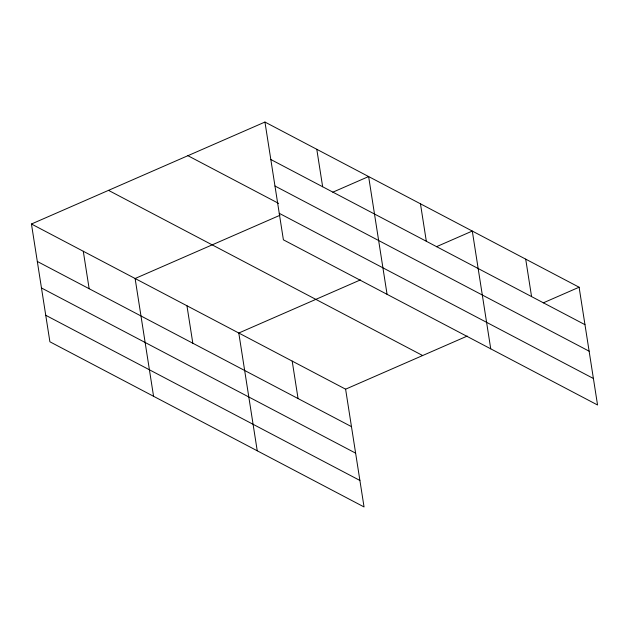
<?xml version="1.0" encoding="UTF-8"?>
<svg xmlns="http://www.w3.org/2000/svg" width="629" height="629" viewBox="0 0 629 629"><rect width="100%" height="100%" fill="white"/><g stroke="black" fill="none" stroke-linecap="round" stroke-linejoin="round"><path stroke-width="0.94" d="M31.45 224.01L345.604 389.178L364.049 506.95L49.895 341.783L31.45 224.01L264.951 122.05L579.105 287.217L597.55 404.99L283.396 239.822L264.951 122.05M279.968 215.267L135.117 278.513L153.562 396.286M332.788 192.207L368.625 176.552L387.071 294.325M360.448 279.897L238.792 333.024L257.237 450.796M436.455 246.71L472.293 231.055L490.738 348.836M345.604 389.178L467.261 336.059M543.267 302.863L579.105 287.217M270.816 159.507L584.97 324.674M274.967 186.011L589.121 351.179M187.898 155.693L278.608 203.387M279.245 213.317L593.399 378.485M108.502 190.359L422.657 355.534M37.315 261.467L351.469 426.643M41.467 287.972L355.621 453.147M45.744 315.278L359.898 480.454M525.702 259.14L531.568 296.597M420.463 203.804L426.328 241.269M316.788 149.301L322.653 186.758M292.194 361.101L298.06 398.558M186.955 305.773L192.82 343.23M83.287 251.262L89.153 288.719"/></g></svg>
